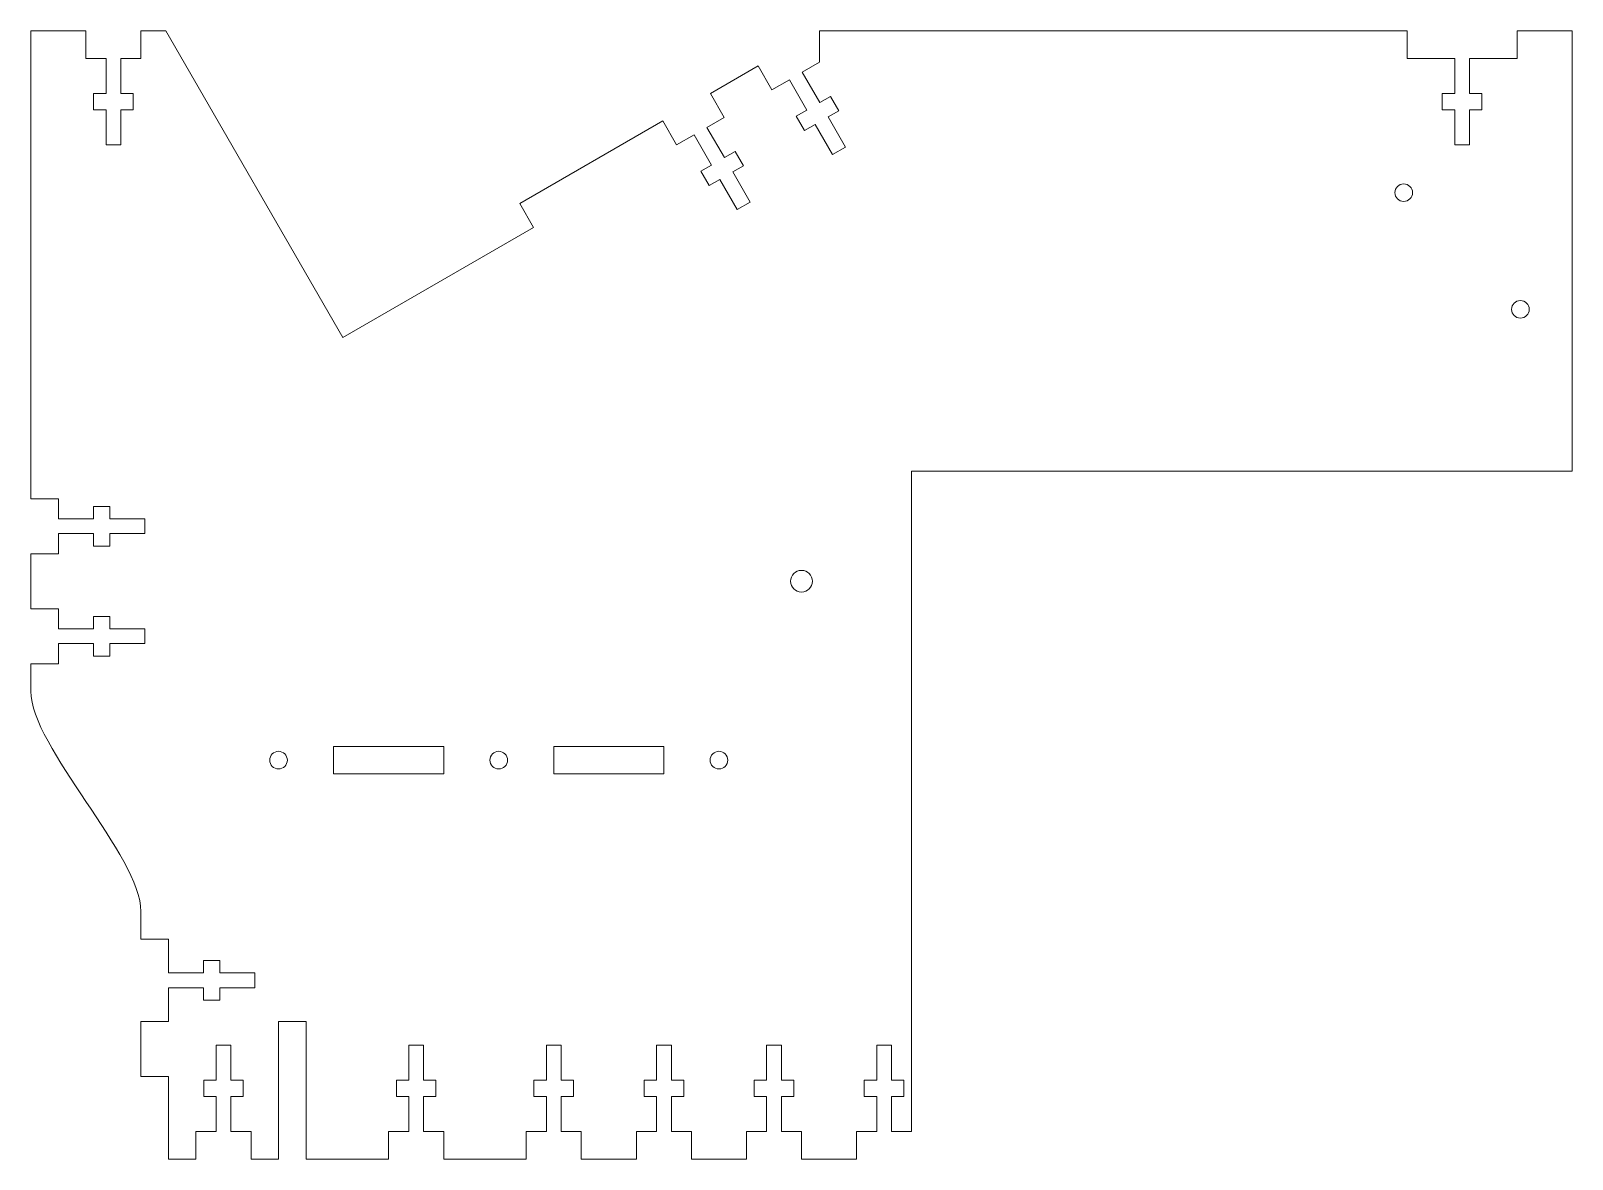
# Model space of a CAD drawing. Header units: inches. Extents: x -7 to 7, y -0.2 to 10.
import ezdxf

# ---------------------------------------------------------------- set-up
doc = ezdxf.new("R2010")
doc.units = ezdxf.units.IN
doc.layers.get('0').update_dxf_attribs({"linetype": 'CONTINUOUS', "lineweight": 0})

msp = doc.modelspace()

# ---------------------------------------------------------------- linework, layer by layer
for p, q in [((-6.5, 10), (-7, 10)), ((-7, 5.75), (-7, 10)), ((-6.5, 9.75), (-6.5, 10)), ((-6, 10), (-6, 9.75)), ((-6, 10), (-5.774, 10)), ((-5.774, 10), (-4.165, 7.214)), ((0.165, 9.714), (0.165, 10)), ((0.165, 10), (5.5, 10)), ((0.165, 10), (0.665, 10)), ((0.665, 10), (1.165, 10)), ((1.165, 10), (1.665, 10)), ((5.5, 10), (5.5, 9.75)), ((7, 10), (6.5, 10)), ((6.5, 10), (6.5, 9.75)), ((7, 6), (7, 10)), ((-6.5, 9.75), (-6.317, 9.75)), ((-6.317, 9.432), (-6.317, 9.75)), ((-6.182, 9.432), (-6.182, 9.75)), ((-6.182, 9.75), (-6, 9.75)), ((-0.393, 9.681), (-0.826, 9.431)), ((-0.268, 9.464), (-0.393, 9.681)), ((0.007, 9.623), (0.165, 9.714)), ((5.5, 9.75), (5.933, 9.75)), ((5.933, 9.432), (5.933, 9.75)), ((6.068, 9.432), (6.068, 9.75)), ((6.068, 9.75), (6.5, 9.75)), ((-0.268, 9.464), (-0.11, 9.555)), ((0.049, 9.28), (-0.11, 9.555)), ((0.166, 9.348), (0.007, 9.623)), ((-6.43, 9.283), (-6.43, 9.432)), ((-6.43, 9.432), (-6.317, 9.432)), ((-6.07, 9.432), (-6.182, 9.432)), ((-6.07, 9.283), (-6.07, 9.432)), ((-0.826, 9.431), (-0.701, 9.214)), ((-0.268, 9.464), (-0.268, 9.464)), ((0.263, 9.404), (0.166, 9.348)), ((0.338, 9.274), (0.263, 9.404)), ((5.82, 9.283), (5.82, 9.432)), ((5.82, 9.432), (5.933, 9.432)), ((6.18, 9.432), (6.068, 9.432)), ((6.18, 9.283), (6.18, 9.432)), ((-6.317, 9.283), (-6.43, 9.283)), ((-6.317, 8.965), (-6.317, 9.283)), ((-6.182, 8.965), (-6.182, 9.283)), ((-6.182, 9.283), (-6.07, 9.283)), ((-0.049, 9.224), (0.049, 9.28)), ((0.241, 9.218), (0.338, 9.274)), ((5.933, 9.283), (5.82, 9.283)), ((5.933, 8.965), (5.933, 9.283)), ((6.068, 8.965), (6.068, 9.283)), ((6.068, 9.283), (6.18, 9.283)), ((-1.259, 9.181), (-2.558, 8.431)), ((-1.134, 8.964), (-1.259, 9.181)), ((-0.859, 9.123), (-0.701, 9.214)), ((-0.7, 8.848), (-0.859, 9.123)), ((0.026, 9.094), (-0.049, 9.224)), ((0.124, 9.15), (0.026, 9.094)), ((0.283, 8.876), (0.124, 9.15)), ((0.4, 8.943), (0.241, 9.218)), ((-6.317, 8.965), (-6.182, 8.965)), ((-1.134, 8.964), (-0.976, 9.055)), ((-0.817, 8.78), (-0.976, 9.055)), ((5.933, 8.965), (6.068, 8.965)), ((-0.603, 8.904), (-0.7, 8.848)), ((-0.528, 8.774), (-0.603, 8.904)), ((0.283, 8.876), (0.4, 8.943)), ((-0.915, 8.724), (-0.817, 8.78)), ((-0.84, 8.594), (-0.915, 8.724)), ((-0.625, 8.718), (-0.528, 8.774)), ((-0.467, 8.443), (-0.625, 8.718)), ((-0.742, 8.65), (-0.84, 8.594)), ((-0.583, 8.376), (-0.742, 8.65)), ((-2.558, 8.431), (-2.433, 8.214)), ((-0.583, 8.376), (-0.467, 8.443)), ((-4.165, 7.214), (-2.433, 8.214)), ((7, 6), (1, 6)), ((1, 6), (1, 6)), ((1, 6), (1, 0)), ((2, 6), (2, 6)), ((-7, 5.75), (-6.75, 5.75)), ((-6.75, 5.75), (-6.75, 5.567)), ((-6.283, 5.68), (-6.432, 5.68)), ((-6.432, 5.68), (-6.432, 5.567)), ((-6.283, 5.567), (-6.283, 5.68)), ((-6.432, 5.567), (-6.75, 5.567)), ((-5.965, 5.567), (-6.283, 5.567)), ((-5.965, 5.433), (-5.965, 5.567)), ((-6.432, 5.433), (-6.75, 5.433)), ((-6.75, 5.433), (-6.75, 5.25)), ((-6.432, 5.32), (-6.432, 5.433)), ((-5.965, 5.433), (-6.283, 5.433)), ((-6.283, 5.433), (-6.283, 5.32)), ((-7, 4.75), (-7, 5.25)), ((-7, 5.25), (-6.75, 5.25)), ((-6.283, 5.32), (-6.432, 5.32)), ((-7, 4.75), (-6.75, 4.75)), ((-6.75, 4.75), (-6.75, 4.567)), ((-6.283, 4.68), (-6.432, 4.68)), ((-6.432, 4.68), (-6.432, 4.567)), ((-6.283, 4.567), (-6.283, 4.68)), ((-6.432, 4.567), (-6.75, 4.567)), ((-5.965, 4.567), (-6.283, 4.567)), ((-5.965, 4.433), (-5.965, 4.567)), ((-6.432, 4.433), (-6.75, 4.433)), ((-6.75, 4.433), (-6.75, 4.25)), ((-6.432, 4.32), (-6.432, 4.433)), ((-5.965, 4.433), (-6.283, 4.433)), ((-6.283, 4.433), (-6.283, 4.32)), ((-7, 4.25), (-6.75, 4.25)), ((-7, 4.25), (-7, 4)), ((-6.283, 4.32), (-6.432, 4.32)), ((-4.25, 3.25), (-4.25, 3.5)), ((-4.25, 3.5), (-3.25, 3.5)), ((-3.25, 3.25), (-3.25, 3.5)), ((-2.25, 3.25), (-2.25, 3.5)), ((-2.25, 3.5), (-1.25, 3.5)), ((-1.25, 3.25), (-1.25, 3.5)), ((-4.25, 3.25), (-3.25, 3.25)), ((-2.25, 3.25), (-1.25, 3.25)), ((-6, 1.75), (-6, 2)), ((-5.75, 1.75), (-6, 1.75)), ((-5.75, 1.442), (-5.75, 1.75)), ((-5.283, 1.555), (-5.432, 1.555)), ((-5.432, 1.555), (-5.432, 1.442)), ((-5.283, 1.442), (-5.283, 1.555)), ((-5.432, 1.442), (-5.75, 1.442)), ((-4.965, 1.442), (-5.283, 1.442)), ((-4.965, 1.308), (-4.965, 1.442)), ((-5.432, 1.308), (-5.75, 1.308)), ((-5.75, 1), (-5.75, 1.308)), ((-5.432, 1.195), (-5.432, 1.308)), ((-4.965, 1.308), (-5.283, 1.308)), ((-5.283, 1.308), (-5.283, 1.195)), ((-5.283, 1.195), (-5.432, 1.195)), ((-5.75, 1), (-6, 1)), ((-6, 1), (-6, 0.5)), ((-4.75, -0.25), (-4.75, 1)), ((-4.5, 1), (-4.75, 1)), ((-4.5, -0.25), (-4.5, 1)), ((-5.317, 0.468), (-5.317, 0.785)), ((-5.317, 0.785), (-5.182, 0.785)), ((-5.182, 0.468), (-5.182, 0.785)), ((-3.567, 0.468), (-3.567, 0.785)), ((-3.567, 0.785), (-3.432, 0.785)), ((-3.432, 0.468), (-3.432, 0.785)), ((-2.317, 0.468), (-2.317, 0.785)), ((-2.317, 0.785), (-2.182, 0.785)), ((-2.182, 0.468), (-2.182, 0.785)), ((-1.317, 0.468), (-1.317, 0.785)), ((-1.317, 0.785), (-1.182, 0.785)), ((-1.182, 0.468), (-1.182, 0.785)), ((-0.317, 0.468), (-0.317, 0.785)), ((-0.317, 0.785), (-0.182, 0.785)), ((-0.182, 0.468), (-0.182, 0.785)), ((0.683, 0.468), (0.683, 0.785)), ((0.683, 0.785), (0.818, 0.785)), ((0.818, 0.468), (0.818, 0.785)), ((-5.75, 0.5), (-6, 0.5)), ((-5.75, -0.25), (-5.75, 0.5)), ((-5.43, 0.318), (-5.43, 0.468)), ((-5.43, 0.468), (-5.317, 0.468)), ((-5.07, 0.468), (-5.182, 0.468)), ((-5.07, 0.318), (-5.07, 0.468)), ((-3.68, 0.318), (-3.68, 0.468)), ((-3.68, 0.468), (-3.567, 0.468)), ((-3.32, 0.468), (-3.432, 0.468)), ((-3.32, 0.318), (-3.32, 0.468)), ((-2.43, 0.318), (-2.43, 0.468)), ((-2.43, 0.468), (-2.317, 0.468)), ((-2.07, 0.468), (-2.182, 0.468)), ((-2.07, 0.318), (-2.07, 0.468)), ((-1.43, 0.318), (-1.43, 0.468)), ((-1.43, 0.468), (-1.317, 0.468)), ((-1.07, 0.468), (-1.182, 0.468)), ((-1.07, 0.318), (-1.07, 0.468)), ((-0.43, 0.318), (-0.43, 0.468)), ((-0.43, 0.468), (-0.317, 0.468)), ((-0.07, 0.468), (-0.182, 0.468)), ((-0.07, 0.318), (-0.07, 0.468)), ((0.57, 0.318), (0.57, 0.468)), ((0.57, 0.468), (0.683, 0.468)), ((0.93, 0.468), (0.818, 0.468)), ((0.93, 0.318), (0.93, 0.468)), ((-5.317, 0.318), (-5.43, 0.318)), ((-5.317, 0), (-5.317, 0.318)), ((-5.182, 0), (-5.182, 0.318)), ((-5.182, 0.318), (-5.07, 0.318)), ((-3.567, 0.318), (-3.68, 0.318)), ((-3.567, 0), (-3.567, 0.318)), ((-3.432, 0), (-3.432, 0.318)), ((-3.432, 0.318), (-3.32, 0.318)), ((-2.317, 0.318), (-2.43, 0.318)), ((-2.317, 0), (-2.317, 0.318)), ((-2.182, 0), (-2.182, 0.318)), ((-2.182, 0.318), (-2.07, 0.318)), ((-1.317, 0.318), (-1.43, 0.318)), ((-1.317, 0), (-1.317, 0.318)), ((-1.182, 0), (-1.182, 0.318)), ((-1.182, 0.318), (-1.07, 0.318)), ((-0.317, 0.318), (-0.43, 0.318)), ((-0.317, 0), (-0.317, 0.318)), ((-0.182, 0), (-0.182, 0.318)), ((-0.182, 0.318), (-0.07, 0.318)), ((0.683, 0.318), (0.57, 0.318)), ((0.683, 0), (0.683, 0.318)), ((0.818, 0), (0.818, 0.318)), ((0.818, 0.318), (0.93, 0.318)), ((-5.5, 0), (-5.5, -0.25)), ((-5.5, 0), (-5.317, 0)), ((-5.182, 0), (-5, 0)), ((-5, 0), (-5, -0.25)), ((-3.75, 0), (-3.75, -0.25)), ((-3.75, 0), (-3.567, 0)), ((-3.432, 0), (-3.25, 0)), ((-3.25, 0), (-3.25, -0.25)), ((-2.5, 0), (-2.5, -0.25)), ((-2.5, 0), (-2.317, 0)), ((-2.182, 0), (-2, 0)), ((-2, 0), (-2, -0.25)), ((-1.5, 0), (-1.5, -0.25)), ((-1.5, 0), (-1.317, 0)), ((-1.182, 0), (-1, 0)), ((-1, 0), (-1, -0.25)), ((-0.5, 0), (-0.5, -0.25)), ((-0.5, 0), (-0.317, 0)), ((-0.182, 0), (0, 0)), ((0, 0), (0, -0.25)), ((0.5, 0), (0.5, -0.25)), ((0.5, 0), (0.683, 0)), ((0.818, 0), (1, 0)), ((-5.5, -0.25), (-5.75, -0.25)), ((-4.75, -0.25), (-5, -0.25)), ((-3.75, -0.25), (-4.5, -0.25)), ((-2.5, -0.25), (-3.25, -0.25)), ((-1.5, -0.25), (-2, -0.25)), ((-0.5, -0.25), (-1, -0.25)), ((0.5, -0.25), (0, -0.25))]:
    msp.add_line(p, q)
for centre, radius in [((5.47, 8.53), 0.08), ((6.53, 7.47), 0.08), ((0, 5), 0.0985), ((-4.75, 3.375), 0.08), ((-2.75, 3.375), 0.08), ((-0.75, 3.375), 0.08)]:
    msp.add_circle(centre, radius)
msp.add_open_spline([(-7, 4), (-7, 3.75), (-6.5, 3), (-6, 2.25), (-6, 2)], degree=3)

doc.saveas('drawing.dxf')
